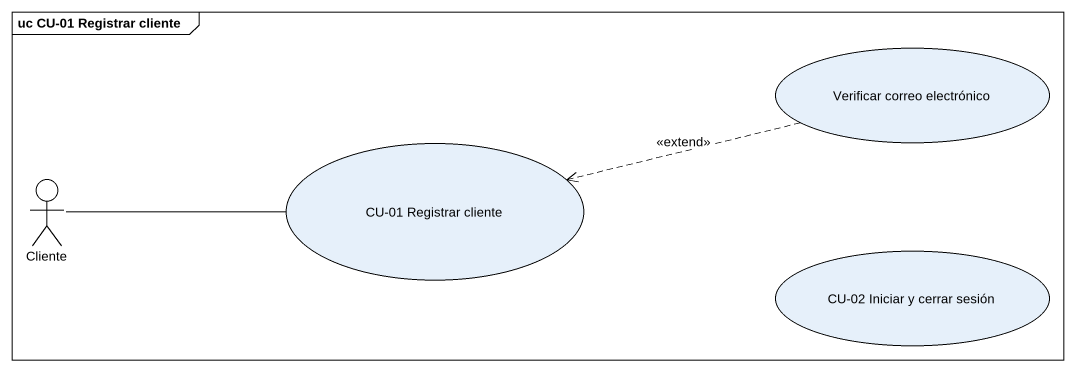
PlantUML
@startuml
mainframe uc CU-01 Registrar cliente
usecase "Verificar correo electrónico" as Verificar_correo_electrónico
actor Cliente
usecase "CU-01 Registrar cliente" as CU_01_Registrar_cliente
usecase "CU-02 Iniciar y cerrar sesión" as CU_02_Iniciar_y_cerrar
Verificar_correo_electrónico .left.> CU_01_Registrar_cliente : <<extend>>
Cliente -right- CU_01_Registrar_cliente
@enduml
